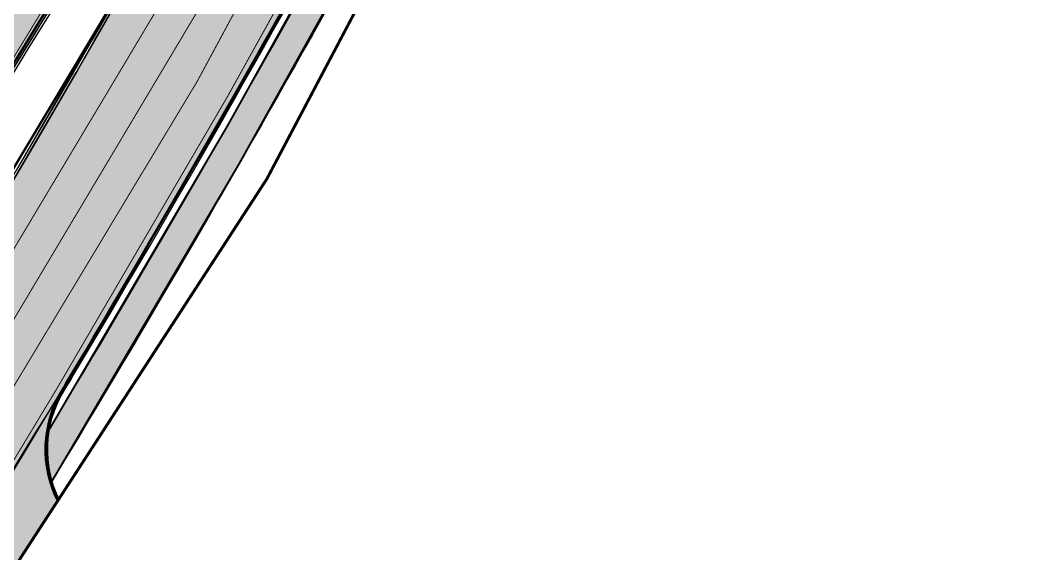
# Model space of a CAD drawing. Header units: metres. Extents: x 751 to 535790, y 161 to 6579518.
# Drawn here: x 535592.9 to 535697.1, y 6579058.5 to 6579113.8 of the extents above; entities that cross this region are included whole.
import ezdxf

# ---------------------------------------------------------------- set-up
doc = ezdxf.new("R2010")
doc.units = ezdxf.units.M
for name, pattern in [('08136_Kogujatee$0$911', [2, 1, 1]), ('08136_Kogujatee$0$921', [4, 1, -3]), ('08136_Kogujatee$0$924', [4, 1, -3]), ('08136_Kogujatee$0$DOT', [0.25, 0, -0.25]), ('13132-geo$0$KATASTRIPIIR', [0.02, 0.01, 0.01])]:
    doc.linetypes.add(name, pattern=pattern)
for name, color, linetype, lineweight in [('-GEODEESIA', 7, 'Continuous', 9), ('-KOGUJATEE', 7, 'Continuous', 9), ('DP_KR-olemasolev', 36, 'Continuous', 9)]:
    doc.layers.add(name, color=color, linetype=linetype, lineweight=lineweight)
doc.layers.add('08136_Kogujatee$0$K-T_kate_kõnnitee', color=7, linetype='Continuous', true_color=0xffffcc)
for name, color, linetype in [('08136_Kogujatee$0$K-T_kate_sõidutee', 254, 'Continuous'), ('08136_Kogujatee$0$K-T_KM', 7, 'Continuous'), ('08136_Kogujatee$0$K-T_tee', 250, 'Continuous'), ('08136_Kogujatee$0$K-T_tee äärekivi', 250, 'Continuous'), ('13132-geo$0$PIIR', 7, 'Continuous')]:
    doc.layers.add(name, color=color, linetype=linetype)

# ---------------------------------------------------------------- blocks, each defined once
blk = doc.blocks.new('13132-geo')
at = {"layer": '13132-geo$0$PIIR', "linetype": '13132-geo$0$KATASTRIPIIR', "lineweight": 0, "ltscale": 0.5, "flags": 128}
blk.add_lwpolyline([(535731.43, 6579485.3), (535729.49, 6579479.78), (535708.24, 6579419.48), (535683, 6579412.43), (535677.58, 6579380.08), (535690.47, 6579363.76), (535630.21, 6579219.02), (535561.29, 6579092.49), (535513.98, 6579029.28), (535479, 6578983.11), (535467.5700000001, 6578969.34), (535433.13, 6578912.93), (535360.61, 6578814.9), (535242.98, 6578647.68), (535186.55, 6578567.350000001), (535185.17, 6578569.600000001), (535150.18, 6578519.58), (535154.25, 6578516.72), (535131.12, 6578483.04), (535080.35, 6578410.97), (534998.62, 6578298.33), (534986.47, 6578281.58), (534978.42, 6578287.45), (534848.14, 6578103.61), (534789.63, 6578021.05), (534799.84, 6578013.86), (534769.95, 6577971.77), (534659.8, 6577815.18), (534626.79, 6577769.36), (534540.6900000001, 6577650.32), (534455.0700000001, 6577532.32), (534418.45, 6577480.94), (534364.53, 6577405.28), (534277.65, 6577286.41), (534268.81, 6577274.32), (534188.6900000001, 6577165.4), (534141.75, 6577101.29), (534144.74, 6577100.84), (533888.67, 6576751.100000001), (533556.3, 6576293.640000001), (533520.05, 6576242.25), (533373.27, 6576040.57), (533365.58, 6576045.03), (533149.23, 6575741.41), (533155.72, 6575736.74), (533124.9, 6575691.640000001), (533122.81, 6575694.07), (533093.97, 6575667.4), (533075.67, 6575632.08), (533063.31, 6575612.9), (533112.93, 6575576.93), (533162.02, 6575646.640000001), (533163.13, 6575648.22), (533432.11, 6576030.36), (533574.97, 6576227.98), (533825.9400000001, 6576575.42), (533935.08, 6576727.75), (534036.84, 6576863.94), (534154.72, 6577026.810000001), (534192.15, 6577082.140000001), (534292.89, 6577221.5), (534382.11, 6577346.2), (534467.77, 6577464.59), (534565.66, 6577599.04), (534664.54, 6577736.42), (534757.77, 6577867.18), (534907.8200000001, 6578081.65), (534930.58, 6578065.73), (534962, 6578110.82), (534938.8, 6578126.12), (535035.14, 6578263.93), (535157.31, 6578434.68), (535215.25, 6578513.17), (535260.27, 6578577.19), (535258.03, 6578579.15), (535269.48, 6578595.71), (535386.38, 6578763.49), (535408.54, 6578738.69), (535436.4, 6578767.66), (535447.75, 6578820.57), (535458.1900000001, 6578850.100000001), (535467.46, 6578866.850000001), (535558.87, 6579005.600000001), (535618.47, 6579097.33), (535654.98, 6579166.51), (535675.34, 6579177.59), (535675.45, 6579194.38), (535688.75, 6579232.54), (535704.53, 6579267.76), (535715.83, 6579299.46), (535748.6, 6579391.34), (535756.45, 6579411.93), (535774.73, 6579465.34), (535777.54, 6579473.54)], close=True, dxfattribs=at)
blk = doc.blocks.new('08136_Kogujatee')
at = {"layer": '08136_Kogujatee$0$K-T_kate_kõnnitee', "linetype": 'Continuous'}
h = blk.add_hatch(color=256, dxfattribs=at)
edge = h.paths.add_edge_path()
edge.add_line((535660.0112298097, 6579178.549783665), (535662.8403920253, 6579179.650039613))
edge.add_line((535662.8403920253, 6579179.650039613), (535662.9901590905, 6579178.972830245))
edge.add_arc((535659.0845287722, 6579178.109087334), 4.000000000027115, -63.02956730224889, 12.470430179066682, ccw=False)
edge.add_arc((535670.3866885251, 6579155.899023091), 20.92038861503679, 116.9704326926764, 152.3717822686235)
edge.add_arc((534209.7554236731, 6579906.069839267), 1621.091191686605, 328.7909649068823, 332.8209826563001, ccw=False)
edge.add_arc((535607.5394964286, 6579069.327100607), 11.74999999855771, 169.6010104923439, 196.0314206072677, ccw=False)
edge.add_arc((534209.7554099087, 6579906.069812461), 1618.091191686855, 328.9486279094128, 332.8213860040316)
edge.add_arc((535670.3866885246, 6579155.899023093), 23.92038861353336, 116.9704326944709, 152.4009072389641, ccw=False)
edge.add_arc((535659.0845287713, 6579178.109087334), 1.000000000685935, 296.9704327362859, 372.4704302105816)
edge.add_line((535660.0609363515, 6579178.325023063), (535660.0112298097, 6579178.549783665))
at = {"layer": '08136_Kogujatee$0$K-T_kate_sõidutee'}
h = blk.add_hatch(color=256, dxfattribs=at)
edge = h.paths.add_edge_path()
edge.add_line((535700.866409153, 6579355.095897517), (535713.6516793764, 6579391.818033947))
edge.add_arc((535713.1794802871, 6579391.982435955), 0.5000000001350469, 340.8037997923976, 489.6628559856995)
edge.add_line((535712.8603458409, 6579392.367342703), (535709.4163181783, 6579389.511825451))
edge.add_line((535709.4163181783, 6579389.511825451), (535709.0316337224, 6579389.192875312))
edge.add_line((535709.0316337224, 6579389.192875312), (535710.0805288056, 6579398.623464596))
edge.add_line((535710.0805288056, 6579398.623464596), (535706.7044676642, 6579403.484078713))
edge.add_arc((535692.5653336052, 6579429.374905041), 29.49999999866592, 298.6392160163829, 327.9674743853885)
edge.add_line((535717.5738740999, 6579413.728087402), (535741.5846863159, 6579482.692474277))
edge.add_line((535741.5846863159, 6579482.692474277), (535753.4980491414, 6579479.654062939))
edge.add_line((535753.4980491414, 6579479.654062939), (535702.142326, 6579332.149017))
edge.add_arc((534804.9640514628, 6579644.512832916), 950.0000051555777, 333.40482414937156, 340.80379985636984, ccw=False)
edge.add_line((535654.4463931561, 6579219.213219765), (535642.9481089055, 6579196.96778269))
edge.add_arc((534318.1534816476, 6579900.472694976), 1499.999988673969, 324.5879430029365, 332.0303833867473, ccw=False)
edge.add_line((535540.6622879999, 6579031.293666), (535471.3024217356, 6578933.738335854))
edge.add_line((535471.3024217356, 6578933.738335854), (535460.9775604322, 6578941.079103378))
edge.add_line((535460.9775604322, 6578941.079103378), (535476.9200708315, 6578963.470559531))
edge.add_line((535476.9200708315, 6578963.470559531), (535489.0885767019, 6578980.58568203))
edge.add_line((535489.0885767019, 6578980.58568203), (535530.2709630674, 6579038.681687801))
edge.add_arc((534318.1534820634, 6579900.472694709), 1487.249988180411, 324.5879430020308, 328.1398792761792)
edge.add_line((535581.3333282158, 6579115.43180175), (535594.2819846617, 6579128.997842407))
edge.add_arc((534327.2890117387, 6579895.423577653), 1480.769935231052, 328.8295383653977, 332.100041649847)
edge.add_line((535635.9430902493, 6579202.528128194), (535642.4626295291, 6579214.922679286))
edge.add_arc((534804.9640843038, 6579644.512901459), 941.2500051746963, 332.8446965883006, 334.3853065717208)
edge.add_line((535653.7096286678, 6579237.594515092), (535663.1249380248, 6579266.445424978))
edge.add_arc((534804.9640514358, 6579644.512832919), 937.7500051819429, 336.2238506435609, 338.9583892202692)
edge.add_line((535680.1848087661, 6579307.817572844), (535680.7257769093, 6579308.129814264))
edge.add_line((535680.7257769093, 6579308.129814264), (535687.9319901231, 6579327.854994426))
edge.add_line((535687.9319901231, 6579327.854994426), (535687.6673475406, 6579327.953259909))
edge.add_arc((535719.9031624714, 6579318.791772593), 33.51239493213059, 152.2104910450775, 164.1347372344093, ccw=False)
edge.add_line((535690.2558741219, 6579334.416077621), (535700.866409153, 6579355.095897517))
h = blk.add_hatch(color=256, dxfattribs=at)
edge = h.paths.add_edge_path()
edge.add_line((535327.5711535427, 6578683.389688428), (535296.7457613313, 6578643.867847758))
edge.add_arc((552598.2910024045, 6566461.180757231), 21160.37174707958, 144.8491424383722, 144.9636125474701)
edge.add_line((535272.4407567674, 6578609.27714063), (535075.2210837819, 6578327.799887177))
edge.add_line((535075.2210837819, 6578327.799887177), (535046.155275312, 6578290.67311009))
edge.add_line((535046.155275312, 6578290.67311009), (534861.050375788, 6578026.486389111))
edge.add_line((534861.050375788, 6578026.486389111), (534852.966269657, 6578034.229128374))
edge.add_line((534852.966269657, 6578034.229128374), (535261.5061379995, 6578617.212661999))
edge.add_arc((535425.2936543734, 6578502.435250655), 200.0005116865176, 144.9037837735345, 144.9783734246571, ccw=False)
edge.add_line((535261.655698, 6578617.425789), (535375.2591022023, 6578779.088834526))
edge.add_line((535375.2591022023, 6578779.088834526), (535519.0208810001, 6578983.668681001))
edge.add_arc((534131.7863223304, 6579958.502278802), 1695.500004178312, 324.903626799992, 333.329087242539)
edge.add_line((535646.8840717024, 6579197.450983542), (535643.9780351812, 6579198.910719628))
edge.add_line((535643.9780351812, 6579198.910719628), (535654.3939180797, 6579219.010084459))
edge.add_arc((535654.8934891332, 6579218.989377884), 0.4999999997638523, 177.6265225842917, 310.7741638855893)
edge.add_arc((535640.4777900783, 6579235.705359036), 22.57343210961179, 310.7741635698993, 332.7330363708171)
edge.add_arc((534597.5507025626, 6579741.141920945), 1181.515826795186, 334.1167069500335, 335.1829747954353)
edge.add_line((535669.956851, 6579245.233964), (535671.880005, 6579249.381266))
edge.add_arc((534950.1963338386, 6579584.034727157), 795.5000064648705, 335.1222738824459, 340.6044683512804)
edge.add_line((535700.550569, 6579319.859062), (535741.056557, 6579434.910686))
edge.add_line((535741.056557, 6579434.910686), (535756.3073943069, 6579478.937561114))
edge.add_line((535756.3073943069, 6579478.937561114), (535766.2990338568, 6579476.389270481))
edge.add_line((535766.2990338568, 6579476.389270481), (535760.270486106, 6579458.908323599))
edge.add_line((535760.270486106, 6579458.908323599), (535757.5748413542, 6579446.698554993))
edge.add_line((535757.5748413542, 6579446.698554993), (535752.149586632, 6579431.036660133))
edge.add_line((535752.149586632, 6579431.036660133), (535742.7026461029, 6579404.203940377))
edge.add_line((535742.7026461029, 6579404.203940377), (535739.8141337719, 6579395.999523122))
edge.add_line((535739.8141337719, 6579395.999523122), (535738.4478083346, 6579392.118665881))
edge.add_line((535738.4478083346, 6579392.118665881), (535738.0925844394, 6579391.109701847))
edge.add_line((535738.0925844394, 6579391.109701847), (535730.9648656611, 6579370.864408688))
edge.add_line((535730.9648656611, 6579370.864408688), (535711.6337343925, 6579315.95702081))
edge.add_arc((534952.7845769792, 6579583.062108654), 804.4856565898361, 335.75875219058724, 340.60859089849794, ccw=False)
edge.add_line((535686.3345274648, 6579252.756732068), (535676.3684412859, 6579223.002255169))
edge.add_arc((534455.1629843661, 6579800.739225978), 1350.971049079408, 334.23781295169863, 334.68175661658506, ccw=False)
edge.add_line((535671.8553611902, 6579213.557452054), (535671.179119181, 6579213.8838098))
edge.add_arc((535688.966430632, 6579205.300450821), 19.75000000041237, 154.2401270875827, 234.9535034004047)
edge.add_line((535677.6251707901, 6579189.131396267), (535687.0464805625, 6579182.523123544))
edge.add_line((535687.0464805625, 6579182.523123544), (535683.2868474738, 6579177.220647511))
edge.add_arc((535670.386688527, 6579155.899023091), 24.92038861549227, 58.82492837928949, 152.3821498078122)
edge.add_line((535648.3057489556, 6579167.451420089), (535647.7171067898, 6579166.306096771))
edge.add_arc((534209.6787477274, 6579906.113914666), 1617.179621920021, 324.8931312980676, 332.7761618852978, ccw=False)
edge.add_line((535532.6623127314, 6578976.068530675), (535473.9270615358, 6578892.151799708))
edge.add_line((535473.9270615358, 6578892.151799708), (535470.4253759843, 6578887.020691676))
edge.add_arc((535637.701308305, 6578768.385684142), 205.0743829599586, 144.6550694973622, 145.9707415731635)
edge.add_line((535467.7455218727, 6578883.148627658), (535451.3129372292, 6578864.202160386))
edge.add_line((535451.3129372292, 6578864.202160386), (535391.1408370074, 6578778.232562177))
edge.add_arc((535396.9305296459, 6578783.257869509), 7.666436892738719, 220.9571573370018, 242.7030154105623)
edge.add_line((535393.4146803209, 6578776.445156529), (535385.0379250555, 6578765.175663485))
edge.add_line((535385.0379250555, 6578765.175663485), (535327.5711535427, 6578683.389688428))
blk.add_hatch(color=256, dxfattribs=at).paths.add_polyline_path([(535591.960754273, 6579056.528153686), (535596.7996236316, 6579063.974762782), (535596.0239773162, 6579066.226707623), (535595.5985260166, 6579068.139786959), (535595.6656609676, 6579071.062488256), (535595.9376734246, 6579072.392826706), (535596.7756723531, 6579074.632150303), (535594.3399431016, 6579070.788430707), (535587.7256800319, 6579059.988875319), (535582.901669728, 6579052.221330354), (535583.5114655758, 6579052.601227244), (535584.2466822814, 6579053.343560941), (535585.2789932115, 6579054.197005657), (535586.3020107774, 6579054.872941894), (535587.4853734332, 6579055.484853796), (535589.6608600875, 6579056.219977826), (535591.2877643552, 6579056.484706561)])
at = {"layer": '08136_Kogujatee$0$K-T_kate_kõnnitee', "linetype": 'Continuous', "flags": 128}
blk.add_lwpolyline([(535660.0112298097, 6579178.549783665), (535662.8403920253, 6579179.650039613), (535662.9901590905, 6579178.972830245, -0.3418891063298507), (535660.8986513254, 6579174.54412459, 0.1557079100172272), (535651.8517409037, 6579165.600485685, -0.0175860822748659), (535596.2464493029, 6579066.08216816, -0.1158384152612743), (535595.982494241, 6579071.447996739, 0.01689970354711669), (535649.1881790421, 6579166.980908634, -0.1558380753222377), (535659.5380594105, 6579177.217846648, 0.3418891063122957), (535660.0609363515, 6579178.325023063)], format="xyb", close=True, dxfattribs=at)
at = {"layer": '08136_Kogujatee$0$K-T_kate_sõidutee', "flags": 128}
blk.add_lwpolyline([(535654.4463931561, 6579219.213219765), (535642.9481089055, 6579196.96778269, -0.03248519211498643), (535540.6622879999, 6579031.293666), (535471.3024217356, 6578933.738335854)], format="xyb", dxfattribs=at)
at = {"layer": '08136_Kogujatee$0$K-T_kate_sõidutee', "linetype": 'Continuous'}
for points in [[(535375.2591022023, 6578779.088834526), (535519.0208810001, 6578983.668681001, 0.03677957735099482), (535646.8840717024, 6579197.450983542), (535643.9780351812, 6579198.910719628), (535654.3939180797, 6579219.010084459, 0.6565502365459359)], [(535676.3684412859, 6579223.002255169, -0.001937072084195939), (535671.8553611902, 6579213.557452054), (535671.179119181, 6579213.8838098, 0.3674992868940997), (535677.6251707901, 6579189.131396267), (535687.0464805625, 6579182.523123544), (535683.2868474738, 6579177.220647511, 0.4325170495611544), (535648.3057489556, 6579167.451420089), (535647.7171067898, 6579166.306096771, -0.03440978082793941), (535532.6623127314, 6578976.068530675), (535473.9270615358, 6578892.151799708)]]:
    blk.add_lwpolyline(points, format="xyb", dxfattribs=at)
at = {"layer": '08136_Kogujatee$0$K-T_kate_sõidutee', "flags": 128}
blk.add_lwpolyline([(535591.960754273, 6579056.528153686), (535596.7996236316, 6579063.974762782), (535596.0239773162, 6579066.226707623), (535595.5985260166, 6579068.139786959), (535595.6656609676, 6579071.062488256), (535595.9376734246, 6579072.392826706), (535596.7756723531, 6579074.632150303), (535594.3399431016, 6579070.788430707), (535587.7256800319, 6579059.988875319), (535582.901669728, 6579052.221330354), (535583.5114655758, 6579052.601227244), (535584.2466822814, 6579053.343560941), (535585.2789932115, 6579054.197005657), (535586.3020107774, 6579054.872941894), (535587.4853734332, 6579055.484853796), (535589.6608600875, 6579056.219977826), (535591.2877643552, 6579056.484706561)], close=True, dxfattribs=at)
at = {"layer": '08136_Kogujatee$0$K-T_KM', "linetype": '08136_Kogujatee$0$911', "const_width": 0.1}
for points in [[(535769.553215, 6579516.412468), (535741.2925789979, 6579434.828259994), (535700.786376, 6579319.776028, -0.02392521175308485), (535672.106718, 6579249.275903), (535669.510118, 6579243.676312, -0.044147598616887), (535520.375749, 6578984.673202), (535383.3667377535, 6578788.924514409)], [(535753.2549192879, 6579479.716071334), (535701.9062264555, 6579332.231218004, -0.03727444504479961), (535645.5974204626, 6579202.516666397, -0.03181232056635528), (535546.326691187, 6579039.751720503)], [(535637.3311055698, 6579202.919524787, -0.01955628354435771), (535578.7944299044, 6579101.977592751)], [(535647.8609539244, 6579167.679799993, -0.01632942713750369), (535596.6003993726, 6579075.390535838)]]:
    blk.add_lwpolyline(points, format="xyb", dxfattribs=at)
at = {"layer": '08136_Kogujatee$0$K-T_KM', "linetype": '08136_Kogujatee$0$921', "const_width": 0.1}
blk.add_lwpolyline([(535749.6079714838, 6579480.646197253), (535698.3647332862, 6579333.464233061, -0.03727444504487221), (535642.2782574022, 6579204.261847355, -0.03178910813282927), (535543.3353783956, 6579042.017520844)], format="xyb", dxfattribs=at)
at = {"layer": '08136_Kogujatee$0$K-T_KM', "linetype": 'ByBlock', "const_width": 0.1}
blk.add_lwpolyline([(535632.3522346369, 6579237.740222935), (535598.937985117, 6579145.565662717, -0.02624569285397373), (535582.8353477668, 6579108.393275847, -0.008016074057736937)], format="xyb", dxfattribs=at)
at = {"layer": '08136_Kogujatee$0$K-T_KM', "linetype": '08136_Kogujatee$0$921', "const_width": 0.1, "flags": 128}
for points in [[(535647.1934404024, 6579189.61903196, -0.03655669831550278), (535523.4479798196, 6578982.522876957), (535379.8555358152, 6578777.36825095, -0.0004567008580918335), (535379.8516024699, 6578777.36264218), (535371.0785733497, 6578764.876979216, 0.0003331850124180441)], [(535650.3161602131, 6579188.038329273, -0.03760274977600376), (535526.5202106391, 6578980.372551913), (535382.9277666304, 6578775.217925901, -0.000456700858091833), (535382.919899842, 6578775.206708221), (535374.306743508, 6578762.948574163, 0.0003331850126951364)]]:
    blk.add_lwpolyline(points, format="xyb", dxfattribs=at)
at = {"layer": '08136_Kogujatee$0$K-T_KM', "linetype": '08136_Kogujatee$0$924', "const_width": 0.1}
for points in [[(535647.5237303287, 6579174.710948723, -0.03555635650804063), (535529.3876260706, 6578978.365581873), (535473.5236377117, 6578898.551106129, -0.0004567008644160261)], [(535596.6003993725, 6579075.390535838, -0.00428100710558263), (535582.1725130283, 6579051.763948819)]]:
    blk.add_lwpolyline(points, format="xyb", dxfattribs=at)
at = {"layer": '08136_Kogujatee$0$K-T_tee', "linetype": 'Continuous', "const_width": 0.2, "flags": 128}
for points in [[(535662.8405295219, 6579179.649417888), (535662.9901590905, 6579178.972830245, -0.3418891063298507), (535660.8986513254, 6579174.54412459, 0.1557079100172272), (535651.8517409037, 6579165.600485685, -0.0175860328599073), (535596.2466152831, 6579066.082442129, -0.0175860328599073)], [(535660.0098174093, 6579178.556170188), (535660.0609363515, 6579178.325023063, -0.3418891063122957), (535659.5380594105, 6579177.217846648, 0.1558380753222377), (535649.1881790421, 6579166.980908634, -0.01689970270187711), (535595.9824952827, 6579071.448002416, -0.01689970270187711)]]:
    blk.add_lwpolyline(points, format="xyb", dxfattribs=at)
at = {"layer": '08136_Kogujatee$0$K-T_tee äärekivi', "linetype": '08136_Kogujatee$0$DOT', "ltscale": 4, "const_width": 0.25}
for points in [[(535644.0885204752, 6579198.852255966, -0.032694742433215), (535541.3101791461, 6579031.990228328), (535490.9966248886, 6578961.129650311, 0.001508511094252614)], [(535646.7193541509, 6579197.401553608, -0.03676213780862895), (535518.918607736, 6578983.740550185), (535383.5534536617, 6578791.109499914)], [(535596.9114983, 6579064.030521715, -0.2558145599481875), (535597.3506615523, 6579075.42690926, 0.0004925190528298643), (535598.9844838216, 6579078.162338944, 0.01577227411404776), (535648.4167284162, 6579167.393898008, -0.1658088001963203), (535660.0164403805, 6579178.421661702, -0.1658088001963203)]]:
    blk.add_lwpolyline(points, format="xyb", dxfattribs=at)
at = {"layer": '08136_Kogujatee$0$K-T_tee äärekivi'}
for points in [[(535643.978035181, 6579198.910719628, -0.03269474243327783), (535541.208258, 6579032.062596), (535490.8974628109, 6578961.205903799, 0.001508511094255607)], [(535644.1990057694, 6579198.793792304, -0.03269474243328477), (535541.4121002923, 6579031.917860655), (535492.796348844, 6578963.448433257, 0.003625134780576592), (535491.9654577079, 6578962.260064204)], [(535646.5732347812, 6579197.389155452, -0.03675081511149787), (535518.8163344719, 6578983.812419367), (535383.4492102992, 6578791.178565552)], [(535647.0252002821, 6579197.732006702, -0.0368260084614432), (535519.0208810001, 6578983.668681001), (535383.6576970243, 6578791.040434275, 0.0003254587614914733)], [(535596.7996236316, 6579063.974762782, -0.2558145599493664), (535597.2434096549, 6579075.491112302, 0.0004925190527408832), (535598.8771056397, 6579078.226330553, 0.01577234835832512), (535648.3057489804, 6579167.451420138, -0.1658137620820584), (535659.9641612637, 6579178.535204179, -0.1658137620820584)], [(535597.0233729683, 6579064.086280648, -0.2558145599469834), (535597.4579134495, 6579075.362706219, 0.0004925190527952464), (535599.0918620036, 6579078.098347335, 0.01577219969103319), (535648.5277072898, 6579167.336374785, -0.1658038008546082), (535660.0687194974, 6579178.308119225, -0.1658038008546082)]]:
    blk.add_lwpolyline(points, format="xyb", dxfattribs=at)

msp = doc.modelspace()

# ---------------------------------------------------------------- linework, layer by layer
at = {"layer": 'DP_KR-olemasolev', "ltscale": 0.5, "const_width": 0.3, "flags": 128}
msp.add_lwpolyline([(535467.46, 6578866.850000001), (535558.87, 6579005.600000001), (535618.47, 6579097.33), (535654.98, 6579166.51), (535675.34, 6579177.59), (535675.45, 6579194.38), (535688.75, 6579232.54)], dxfattribs=at)

# ---------------------------------------------------------------- block references
at = {"layer": '-GEODEESIA', "ltscale": 0.5}
msp.add_blockref('13132-geo', (0, 0), dxfattribs=at)
at = {"layer": '-KOGUJATEE', "ltscale": 0.5}
msp.add_blockref('08136_Kogujatee', (0, 0), dxfattribs=at)

doc.saveas('drawing.dxf')
